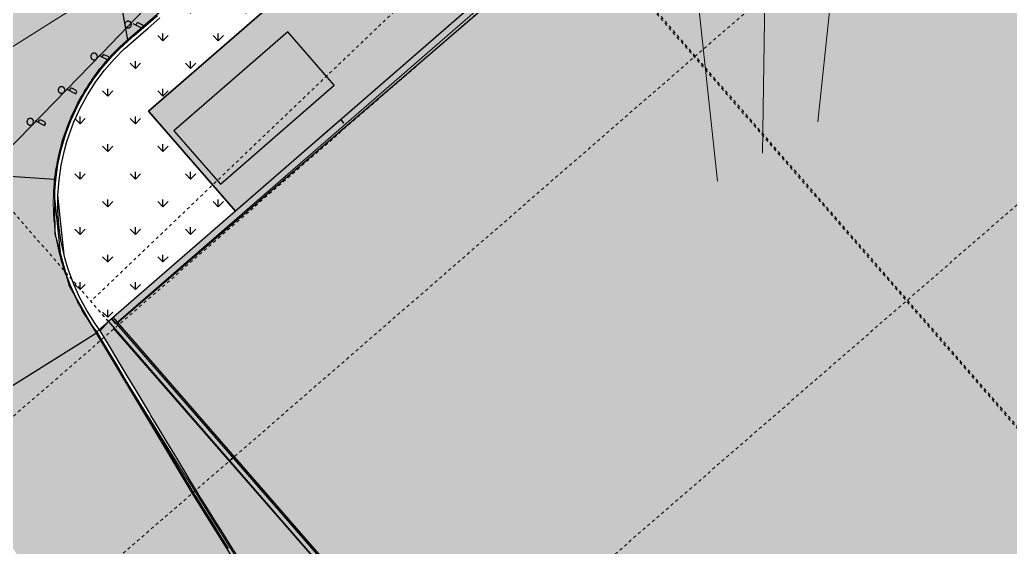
# Model space of a CAD drawing. Header units: metres. Extents: x 507649 to 508899, y 6966965 to 6967377.
# Drawn here: x 507733.64 to 507765.81, y 6967221.87 to 6967239 of the extents above; entities that cross this region are included whole.
import ezdxf

# ---------------------------------------------------------------- set-up
doc = ezdxf.new("R2010")
doc.units = ezdxf.units.M
doc.header["$PDMODE"] = 1
doc.linetypes.add('Grid Line', pattern=[2.1, 1.2, -0.3, 0.3, -0.3])
doc.linetypes.add('Overhead', pattern=[0.004, 0.0025, -0.0015])
doc.layers.get('DEFPOINTS').update_dxf_attribs({"color": 11})
for name, color, linetype, lineweight in [('A-FLOR', 252, 'Continuous', 5), ('A-FLOR-OVHD', 252, 'Overhead', 5), ('A-GENM', 252, 'Continuous', 5), ('A-WALL', 252, 'Continuous', 5), ('A-WALL-FNSH', 252, 'Continuous', 5), ('D_UG_PIPES', 252, 'EXIST_SWD', 0), ('S_RM_UG_PIPES', 252, 'EXIST_RISINGMAIN', 0)]:
    doc.layers.add(name, color=color, linetype=linetype, lineweight=lineweight)
for name, color, linetype in [('C_ARCH_BUILDING_OUTLINE', 5, 'Continuous'), ('C_TEXT_2.5', 7, 'Continuous'), ('HATCH_LANDSCAPE', 1, 'Continuous'), ('HATCH_PAVEMENT_CARPARK', 254, 'Continuous'), ('KRB_LIP', 6, 'Continuous'), ('mga2020ROAD_FURNITURE', 252, 'Continuous'), ('mga2020TOPO_GEN', 252, 'Continuous'), ('PAV_CREST SAG', 2, 'Continuous'), ('ROAD_FURNITURE', 252, 'Continuous')]:
    doc.layers.add(name, color=color, linetype=linetype)
doc.layers.add('C_HATCH_PR_BUILDING', color=7, linetype='Continuous', true_color=0xffffff)
doc.layers.add('HATCH_PAVEMENT_FOOTPATH', color=7, linetype='Continuous', true_color=0xffe8a3)
doc.layers.add('S-GRID', color=47, linetype='Continuous', lineweight=5, plot=False)
doc.styles.get("Standard").update_dxf_attribs({"font": 'ARIALN.TTF'})
doc.linetypes.add('EXIST_RISINGMAIN', pattern='A,5,-2.5,5,-2,["RM",Standard,S=2.5,R=0,X=0,Y=-1.25],-5,5,-2.5,5,-2.5', length=34.5)
doc.linetypes.add('EXIST_SWD', pattern='A,5,-2.5,5,-2,["SWD",Standard,S=2.5,R=0,X=0,Y=-1.25],-8,5,-2.5,5,-2.5', length=37.5)

# ---------------------------------------------------------------- blocks, each defined once
blk = doc.blocks.new('XD_HATCH')
at = {"layer": 'C_HATCH_PR_BUILDING'}
h = blk.add_hatch(color=256, dxfattribs=at)
h.dxf.hatch_style = 1
h.paths.add_polyline_path([(507766.711, 6967255.442), (507736.522, 6967229.203), (507736.707, 6967228.989), (507736.687, 6967228.971), (507782.566, 6967176.226), (507795.661, 6967161.161), (507797.004, 6967162.328), (507817.315, 6967142.708), (507816.19, 6967141.318), (507902.111, 6967071.732), (507911.801, 6967083.72), (507919.918, 6967093.76), (507927.265, 6967102.833), (507888.211, 6967134.462), (507891.102, 6967138.268), (507841.624, 6967217.742), (507824.766, 6967203.095), (507829.311, 6967190.607), (507825.752, 6967187.514), (507795.494, 6967222.404)])
at = {"layer": 'HATCH_LANDSCAPE', "ltscale": 0.5}
h = blk.add_hatch(dxfattribs=at)
h.set_pattern_fill('GRASS', color=256, scale=0.05)
h.paths.add_polyline_path([(507765.688, 6967256.998), (507766.711, 6967255.442), (507751.616, 6967242.322), (507748.796, 6967245.567), (507737.825, 6967236.032), (507740.646, 6967232.787), (507736.521, 6967229.201), (507736.258, 6967228.895), (507736.078, 6967229.147), (507735.816, 6967229.56), (507735.584, 6967229.99), (507735.383, 6967230.436), (507735.215, 6967230.896), (507735.195, 6967230.96), (507735.117, 6967231.224), (507735.08, 6967231.366), (507734.979, 6967231.844), (507734.912, 6967232.329), (507734.88, 6967232.817), (507734.88, 6967233.246), (507734.883, 6967233.306), (507734.92, 6967233.794), (507734.99, 6967234.279), (507735.093, 6967234.757), (507735.174, 6967235.049), (507735.231, 6967235.227), (507735.402, 6967235.685), (507735.548, 6967236.012), (507735.605, 6967236.13), (507735.658, 6967236.233), (507735.839, 6967236.56), (507736.102, 6967236.972), (507736.351, 6967237.309), (507736.395, 6967237.363), (507736.716, 6967237.733), (507737.036, 6967238.053), (507737.062, 6967238.078), (507737.236, 6967238.233), (507737.812, 6967238.733), (507738.189, 6967239.061), (507738.566, 6967239.389), (507738.944, 6967239.717), (507739.321, 6967240.045), (507739.699, 6967240.373), (507739.892, 6967240.541), (507740.454, 6967241.028), (507740.832, 6967241.355), (507741.209, 6967241.683), (507741.587, 6967242.01), (507741.965, 6967242.338), (507742.343, 6967242.665), (507742.721, 6967242.993), (507743.099, 6967243.32), (507743.476, 6967243.648), (507743.854, 6967243.975), (507744.232, 6967244.303), (507744.61, 6967244.63), (507744.988, 6967244.958), (507745.365, 6967245.285), (507745.743, 6967245.613), (507746.121, 6967245.94), (507746.499, 6967246.268), (507746.877, 6967246.595), (507747.255, 6967246.923), (507747.632, 6967247.25), (507748.01, 6967247.578), (507748.388, 6967247.905), (507748.766, 6967248.233), (507749.144, 6967248.56), (507749.522, 6967248.888), (507749.899, 6967249.215), (507750.277, 6967249.543), (507750.655, 6967249.87), (507750.84, 6967250.033), (507750.925, 6967249.897), (507751.879, 6967248.371), (507765.448, 6967256.848)])
at = {"layer": 'HATCH_PAVEMENT_CARPARK'}
h = blk.add_hatch(color=256, dxfattribs=at)
h.dxf.hatch_style = 1
edge = h.paths.add_edge_path()
edge.add_arc((507820.003, 6967266.085), 90.985, 212.49045, 214.43315, ccw=False)
edge.add_line((507743.26, 6967217.211), (507739.398, 6967223.586))
edge.add_line((507739.398, 6967223.586), (507735.794, 6967229.354))
edge.add_arc((507741.735, 6967233.063), 7.004, 130.4092, 211.9744, ccw=False)
edge.add_line((507737.195, 6967238.395), (507750.654, 6967250.094))
edge.add_line((507750.654, 6967250.094), (507741.05, 6967244.042))
edge.add_line((507741.05, 6967244.042), (507736.887, 6967241.488))
edge.add_line((507736.887, 6967241.488), (507736.596, 6967241.375))
edge.add_line((507736.596, 6967241.375), (507734.55, 6967240.12))
edge.add_line((507734.55, 6967240.12), (507731.321, 6967238.12))
edge.add_line((507731.321, 6967238.12), (507725.641, 6967234.654))
edge.add_line((507725.641, 6967234.654), (507731.043, 6967225.636))
edge.add_line((507731.043, 6967225.636), (507734.314, 6967220.406))
edge.add_line((507734.314, 6967220.406), (507740.71, 6967210.555))
edge.add_arc((507792.018, 6967243.469), 60.957, 212.67978, 223.00419)
edge.add_line((507747.44, 6967201.893), (507760.817, 6967187.542))
edge.add_line((507760.817, 6967187.542), (507809.449, 6967136.334))
edge.add_line((507809.449, 6967136.334), (507818.102, 6967127.228))
edge.add_line((507818.102, 6967127.228), (507823.852, 6967121.378))
edge.add_line((507823.852, 6967121.378), (507824.492, 6967120.745))
edge.add_arc((508006.447, 6967303.151), 257.643, 225.07103, 227.49079)
edge.add_line((507832.355, 6967113.225), (507846.232, 6967101.068))
edge.add_line((507846.232, 6967101.068), (507853.401, 6967095.287))
edge.add_line((507853.401, 6967095.287), (507861.259, 6967089.103))
edge.add_line((507861.259, 6967089.103), (507875.892, 6967078.04))
edge.add_line((507875.892, 6967078.04), (507894.996, 6967066.105))
edge.add_line((507894.996, 6967066.105), (507898.306, 6967064.422))
edge.add_arc((507903.258, 6967076.442), 13, 247.607, 320.5781)
edge.add_line((507913.301, 6967068.186), (507923.209, 6967080.381))
edge.add_line((507923.209, 6967080.381), (507928.884, 6967087.367))
edge.add_line((507928.884, 6967087.367), (507934.503, 6967094.285))
edge.add_arc((507925.6, 6967101.304), 11.338, 321.7466, 356.9562)
edge.add_arc((507925.051, 6967101.301), 11.886, 357.1121, 390.6511)
edge.add_line((507935.276, 6967107.361), (507928.355, 6967118.419))
edge.add_arc((507932.593, 6967121.072), 5, 172.2504, 212.042, ccw=False)
edge.add_line((507927.638, 6967121.746), (507927.905, 6967123.707))
edge.add_line((507927.905, 6967123.707), (507927.905, 6967123.707))
edge.add_line((507927.905, 6967123.707), (507928.222, 6967126.036))
edge.add_line((507928.222, 6967126.036), (507922.15, 6967126.731))
edge.add_line((507922.15, 6967126.731), (507921.982, 6967124.77))
edge.add_line((507921.982, 6967124.77), (507922.008, 6967120.889))
edge.add_arc((507933.653, 6967120.754), 11.645, 179.3346, 190.5058)
edge.add_arc((507935.181, 6967121.115), 13.214, 190.8395, 200.6804)
edge.add_arc((507934.907, 6967121.234), 13.001, 201.5983, 211.6011)
edge.add_line((507923.833, 6967114.422), (507928.422, 6967107.084))
edge.add_arc((507919.474, 6967101.5), 10.548, 18.5241, 31.9651, ccw=False)
edge.add_line((507929.475, 6967104.851), (507929.787, 6967103.654))
edge.add_line((507929.787, 6967103.654), (507929.949, 6967102.428))
edge.add_arc((507919.973, 6967101.735), 10, -10.2075, 3.9733, ccw=False)
edge.add_arc((507921.309, 6967101.319), 8.612, 334.462, 350.9422, ccw=False)
edge.add_line((507929.08, 6967097.606), (507928.501, 6967096.513))
edge.add_line((507928.501, 6967096.513), (507927.791, 6967095.501))
edge.add_line((507927.791, 6967095.501), (507924.256, 6967091.166))
edge.add_line((507924.256, 6967091.166), (507918.568, 6967084.191))
edge.add_line((507918.568, 6967084.191), (507911.58, 6967075.614))
edge.add_line((507911.58, 6967075.614), (507910.645, 6967074.541))
edge.add_line((507910.645, 6967074.541), (507910.131, 6967074.048))
edge.add_line((507910.131, 6967074.048), (507909.863, 6967073.813))
edge.add_line((507909.863, 6967073.813), (507909.587, 6967073.587))
edge.add_line((507909.587, 6967073.587), (507909.304, 6967073.367))
edge.add_line((507909.304, 6967073.367), (507909.013, 6967073.157))
edge.add_line((507909.013, 6967073.157), (507908.416, 6967072.764))
edge.add_line((507908.416, 6967072.764), (507907.795, 6967072.408))
edge.add_line((507907.795, 6967072.408), (507907.154, 6967072.091))
edge.add_line((507907.154, 6967072.091), (507906.825, 6967071.948))
edge.add_line((507906.825, 6967071.948), (507906.493, 6967071.814))
edge.add_line((507906.493, 6967071.814), (507905.816, 6967071.577))
edge.add_line((507905.816, 6967071.577), (507905.127, 6967071.382))
edge.add_line((507905.127, 6967071.382), (507904.429, 6967071.208))
edge.add_line((507904.429, 6967071.208), (507903.012, 6967071.034))
edge.add_line((507903.012, 6967071.034), (507901.581, 6967071.056))
edge.add_line((507901.581, 6967071.056), (507900.489, 6967071.127))
edge.add_line((507900.489, 6967071.127), (507899.41, 6967071.292))
edge.add_line((507899.41, 6967071.292), (507898.989, 6967071.383))
edge.add_line((507898.989, 6967071.383), (507898.134, 6967071.614))
edge.add_line((507898.134, 6967071.614), (507897.297, 6967071.904))
edge.add_line((507897.297, 6967071.904), (507895.368, 6967072.947))
edge.add_line((507895.368, 6967072.947), (507879.298, 6967082.987))
edge.add_line((507879.298, 6967082.987), (507866.995, 6967092.289))
edge.add_line((507866.995, 6967092.289), (507856.54, 6967100.453))
edge.add_line((507856.54, 6967100.453), (507836.168, 6967117.777))
edge.add_line((507836.168, 6967117.777), (507828.863, 6967124.875))
edge.add_line((507828.863, 6967124.875), (507821.037, 6967132.845))
edge.add_line((507821.037, 6967132.845), (507813.741, 6967140.457))
edge.add_line((507813.741, 6967140.457), (507815.658, 6967142.761))
edge.add_line((507815.658, 6967142.761), (507797.065, 6967160.683))
edge.add_line((507797.065, 6967160.683), (507795.715, 6967159.508))
edge.add_line((507795.715, 6967159.508), (507754.472, 6967202.936))
edge.add_line((507754.472, 6967202.936), (507751.459, 6967206.268))
edge.add_arc((507819.868, 6967266.093), 90.877, 214.4857, 221.17028, ccw=False)
at = {"layer": 'HATCH_PAVEMENT_FOOTPATH'}
h = blk.add_hatch(color=256, dxfattribs=at)
h.dxf.hatch_style = 1
h.paths.add_polyline_path([(507740.646, 6967232.787), (507737.825, 6967236.032), (507748.796, 6967245.567), (507751.616, 6967242.322)])
h = blk.add_hatch(color=256, dxfattribs=at)
h.dxf.hatch_style = 1
h.paths.add_polyline_path([(507816.19, 6967141.318), (507817.315, 6967142.708), (507797.004, 6967162.328), (507795.661, 6967161.161), (507782.566, 6967176.226), (507736.687, 6967228.971), (507736.707, 6967228.989), (507736.521, 6967229.201), (507736.245, 6967228.918), (507736.554, 6967228.404), (507736.811, 6967227.975), (507737.068, 6967227.546), (507737.326, 6967227.118), (507737.583, 6967226.689), (507737.846, 6967226.25), (507738.098, 6967225.832), (507738.355, 6967225.403), (507738.613, 6967224.974), (507738.87, 6967224.546), (507739.128, 6967224.117), (507739.435, 6967223.606), (507739.647, 6967223.266), (507739.913, 6967222.842), (507740.178, 6967222.419), (507740.444, 6967221.995), (507740.709, 6967221.571), (507740.974, 6967221.147), (507741.24, 6967220.723), (507741.411, 6967220.45), (507741.505, 6967220.3), (507741.77, 6967219.876), (507742.035, 6967219.452), (507742.301, 6967219.028), (507742.566, 6967218.604), (507742.831, 6967218.18), (507743.096, 6967217.756), (507743.387, 6967217.291), (507743.629, 6967216.913), (507743.901, 6967216.494), (507744.224, 6967216), (507744.45, 6967215.66), (507744.728, 6967215.246), (507745.084, 6967214.723), (507745.292, 6967214.422), (507745.577, 6967214.012), (507745.865, 6967213.604), (507746.155, 6967213.198), (507746.447, 6967212.793), (507746.741, 6967212.39), (507747.038, 6967211.989), (507747.337, 6967211.589), (507747.638, 6967211.19), (507747.941, 6967210.794), (507748.246, 6967210.399), (507748.554, 6967210.006), (507748.863, 6967209.614), (507749.175, 6967209.224), (507749.489, 6967208.836), (507749.805, 6967208.45), (507750.123, 6967208.065), (507750.444, 6967207.683), (507750.766, 6967207.301), (507751.091, 6967206.922), (507751.417, 6967206.545), (507751.571, 6967206.368), (507751.748, 6967206.173), (507752.418, 6967205.431), (507753.089, 6967204.689), (507753.759, 6967203.947), (507754.582, 6967203.038), (507755.112, 6967202.479), (507755.8, 6967201.754), (507756.489, 6967201.029), (507757.178, 6967200.304), (507757.866, 6967199.579), (507758.555, 6967198.854), (507758.732, 6967198.667), (507759.244, 6967198.129), (507759.932, 6967197.404), (507760.621, 6967196.679), (507761.31, 6967195.953), (507761.998, 6967195.228), (507762.687, 6967194.503), (507763.375, 6967193.778), (507764.064, 6967193.053), (507764.753, 6967192.328), (507765.276, 6967191.777), (507765.441, 6967191.603), (507766.13, 6967190.878), (507766.819, 6967190.153), (507767.507, 6967189.428), (507768.196, 6967188.702), (507768.885, 6967187.977), (507769.573, 6967187.252), (507770.262, 6967186.527), (507770.951, 6967185.802), (507771.639, 6967185.077), (507772.328, 6967184.352), (507773.016, 6967183.627), (507773.705, 6967182.902), (507774.394, 6967182.176), (507775.082, 6967181.451), (507775.771, 6967180.726), (507776.46, 6967180.001), (507777.148, 6967179.276), (507777.837, 6967178.551), (507778.526, 6967177.826), (507779.214, 6967177.101), (507779.903, 6967176.376), (507780.591, 6967175.651), (507781.28, 6967174.925), (507781.969, 6967174.2), (507782.657, 6967173.475), (507783.346, 6967172.75), (507784.035, 6967172.025), (507784.723, 6967171.3), (507785.412, 6967170.575), (507786.101, 6967169.85), (507786.789, 6967169.125), (507787.478, 6967168.399), (507788.166, 6967167.674), (507788.855, 6967166.949), (507789.544, 6967166.224), (507790.232, 6967165.499), (507790.921, 6967164.774), (507791.61, 6967164.049), (507792.298, 6967163.324), (507792.987, 6967162.599), (507793.676, 6967161.874), (507794.364, 6967161.148), (507795.053, 6967160.423), (507795.725, 6967159.716), (507796.281, 6967160.199), (507797.07, 6967160.886), (507797.235, 6967160.727), (507797.955, 6967160.033), (507798.675, 6967159.339), (507799.395, 6967158.645), (507800.115, 6967157.951), (507800.835, 6967157.257), (507801.555, 6967156.563), (507802.275, 6967155.869), (507802.995, 6967155.175), (507803.715, 6967154.481), (507804.435, 6967153.787), (507805.155, 6967153.093), (507805.875, 6967152.399), (507806.595, 6967151.705), (507807.315, 6967151.011), (507808.035, 6967150.317), (507808.755, 6967149.623), (507809.475, 6967148.929), (507810.195, 6967148.235), (507810.915, 6967147.541), (507811.635, 6967146.847), (507812.355, 6967146.153), (507813.074, 6967145.459), (507813.794, 6967144.765), (507814.514, 6967144.071), (507815.234, 6967143.377), (507815.861, 6967142.774), (507815.606, 6967142.459), (507814.977, 6967141.681), (507814.348, 6967140.904), (507813.941, 6967140.466), (507814.091, 6967140.308), (507816.88, 6967137.44), (507817.569, 6967136.715), (507818.257, 6967135.99), (507818.946, 6967135.265), (507819.635, 6967134.54), (507820.323, 6967133.815), (507821.145, 6967132.95), (507821.708, 6967132.376), (507822.409, 6967131.662), (507823.11, 6967130.949), (507823.81, 6967130.235), (507824.511, 6967129.521), (507825.211, 6967128.808), (507825.912, 6967128.094), (507826.613, 6967127.381), (507827.313, 6967126.667), (507828.014, 6967125.954), (507828.714, 6967125.24), (507828.968, 6967124.982), (507829.423, 6967124.54), (507830.14, 6967123.843), (507830.858, 6967123.146), (507831.575, 6967122.449), (507832.292, 6967121.752), (507833.009, 6967121.055), (507833.726, 6967120.358), (507834.444, 6967119.662), (507835.161, 6967118.965), (507835.878, 6967118.268), (507836.269, 6967117.888), (507836.608, 6967117.6), (507837.37, 6967116.952), (507838.132, 6967116.304), (507838.893, 6967115.656), (507839.655, 6967115.009), (507840.417, 6967114.361), (507841.179, 6967113.713), (507841.941, 6967113.065), (507842.702, 6967112.417), (507843.464, 6967111.77), (507844.226, 6967111.122), (507844.988, 6967110.474), (507845.75, 6967109.826), (507846.511, 6967109.178), (507847.273, 6967108.531), (507848.035, 6967107.883), (507848.797, 6967107.235), (507849.559, 6967106.587), (507850.32, 6967105.939), (507851.082, 6967105.291), (507851.844, 6967104.644), (507852.606, 6967103.996), (507853.368, 6967103.348), (507854.129, 6967102.7), (507854.891, 6967102.052), (507855.653, 6967101.405), (507856.415, 6967100.757), (507856.635, 6967100.57), (507857.19, 6967100.136), (507857.979, 6967099.52), (507858.767, 6967098.905), (507859.555, 6967098.289), (507860.343, 6967097.674), (507861.131, 6967097.058), (507861.919, 6967096.443), (507862.707, 6967095.827), (507863.496, 6967095.212), (507864.284, 6967094.596), (507865.072, 6967093.981), (507865.86, 6967093.365), (507866.648, 6967092.75), (507867.086, 6967092.408), (507867.439, 6967092.141), (507868.236, 6967091.538), (507869.034, 6967090.935), (507869.832, 6967090.332), (507870.629, 6967089.729), (507871.427, 6967089.126), (507872.225, 6967088.523), (507873.022, 6967087.92), (507873.82, 6967087.317), (507874.618, 6967086.714), (507875.416, 6967086.111), (507876.213, 6967085.508), (507877.011, 6967084.905), (507877.809, 6967084.301), (507878.606, 6967083.698), (507879.394, 6967083.104), (507880.242, 6967082.574), (507881.09, 6967082.045), (507881.938, 6967081.515), (507882.786, 6967080.985), (507883.634, 6967080.455), (507884.482, 6967079.925), (507885.331, 6967079.395), (507886.179, 6967078.865), (507887.027, 6967078.335), (507887.875, 6967077.806), (507888.723, 6967077.276), (507889.571, 6967076.746), (507890.419, 6967076.216), (507890.786, 6967075.987), (507891.267, 6967075.686), (507892.115, 6967075.156), (507892.963, 6967074.626), (507893.811, 6967074.097), (507894.659, 6967073.567), (507895.507, 6967073.037), (507895.932, 6967072.787), (507896.368, 6967072.553), (507896.812, 6967072.337), (507897.264, 6967072.139), (507897.724, 6967071.959), (507898.191, 6967071.798), (507898.393, 6967071.735), (507898.664, 6967071.655), (507899.143, 6967071.532), (507899.625, 6967071.428), (507900.112, 6967071.343), (507900.602, 6967071.277), (507901.094, 6967071.232), (507901.587, 6967071.206), (507902.081, 6967071.2), (507902.575, 6967071.213), (507903.067, 6967071.247), (507903.173, 6967071.258), (507902.299, 6967071.964), (507902.111, 6967071.732)])
at = {"elevation": 4.784}
blk.add_lwpolyline([(507748.796, 6967245.567), (507737.825, 6967236.032), (507740.646, 6967232.787), (507736.521, 6967229.201), (507736.258, 6967228.895), (507736.078, 6967229.147), (507735.816, 6967229.56), (507735.584, 6967229.99), (507735.383, 6967230.436), (507735.215, 6967230.896), (507735.195, 6967230.96), (507735.117, 6967231.224), (507735.08, 6967231.366), (507734.979, 6967231.844), (507734.912, 6967232.329), (507734.88, 6967232.817), (507734.88, 6967233.246), (507734.883, 6967233.306), (507734.92, 6967233.794), (507734.99, 6967234.279), (507735.093, 6967234.757), (507735.174, 6967235.049), (507735.231, 6967235.227), (507735.402, 6967235.685), (507735.548, 6967236.012), (507735.605, 6967236.13), (507735.658, 6967236.233), (507735.839, 6967236.56), (507736.102, 6967236.972), (507736.351, 6967237.309), (507736.395, 6967237.363), (507736.716, 6967237.733), (507737.036, 6967238.053), (507737.062, 6967238.078), (507737.236, 6967238.233), (507737.812, 6967238.733), (507738.189, 6967239.061)], dxfattribs=at)
blk = doc.blocks.new('BAC R BOL SMALL')
for p, q in [((-4.3679, 0.1747), (-4.3729, -0.0484)), ((-4.3519, 0.3993), (-4.3679, 0.1747)), ((-4.3247, 0.625), (-4.3519, 0.3993)), ((-4.2862, 0.8515), (-4.3247, 0.625)), ((-4.2362, 1.0785), (-4.2862, 0.8515)), ((-4.1746, 1.3056), (-4.2362, 1.0785)), ((-4.1012, 1.5325), (-4.1746, 1.3056)), ((-4.0159, 1.7589), (-4.1012, 1.5325)), ((-3.9185, 1.9844), (-4.0159, 1.7589)), ((-3.8088, 2.2087), (-3.9185, 1.9844)), ((-3.6931, 2.3988), (-3.8088, 2.2087)), ((-3.569, 2.5811), (-3.6931, 2.3988)), ((-3.4369, 2.7554), (-3.569, 2.5811)), ((-3.2973, 2.9215), (-3.4369, 2.7554)), ((-3.1504, 3.0794), (-3.2973, 2.9215)), ((-2.9967, 3.229), (-3.1504, 3.0794)), ((-2.8365, 3.3701), (-2.9967, 3.229)), ((-2.6702, 3.5026), (-2.8365, 3.3701)), ((-2.4982, 3.6265), (-2.6702, 3.5026)), ((-2.3209, 3.7415), (-2.4982, 3.6265)), ((-2.1385, 3.8476), (-2.3209, 3.7415)), ((-1.9516, 3.9447), (-2.1385, 3.8476)), ((-1.7605, 4.0325), (-1.9516, 3.9447)), ((-1.5655, 4.1112), (-1.7605, 4.0325)), ((-1.367, 4.1804), (-1.5655, 4.1112)), ((-1.1654, 4.2401), (-1.367, 4.1804)), ((-0.9611, 4.2902), (-1.1654, 4.2401)), ((-0.7544, 4.3306), (-0.9611, 4.2902)), ((-0.5458, 4.3611), (-0.7544, 4.3306)), ((-0.3356, 4.3816), (-0.5458, 4.3611)), ((-0.1241, 4.392), (-0.3356, 4.3816)), ((0.0882, 4.3922), (-0.1241, 4.392)), ((0.301, 4.3821), (0.0882, 4.3922)), ((0.5139, 4.3616), (0.301, 4.3821)), ((0.7265, 4.3305), (0.5139, 4.3616)), ((0.9385, 4.2888), (0.7265, 4.3305)), ((1.1495, 4.2362), (0.9385, 4.2888)), ((1.359, 4.1728), (1.1495, 4.2362)), ((1.5668, 4.0983), (1.359, 4.1728)), ((1.7725, 4.0127), (1.5668, 4.0983)), ((1.9756, 3.9158), (1.7725, 4.0127)), ((2.364, 3.6868), (2.1736, 3.8056)), ((2.5466, 3.5598), (2.364, 3.6868)), ((2.7214, 3.4249), (2.5466, 3.5598)), ((2.8881, 3.2825), (2.7214, 3.4249)), ((3.0465, 3.1328), (2.8881, 3.2825)), ((3.1966, 2.9762), (3.0465, 3.1328)), ((3.3382, 2.813), (3.1966, 2.9762)), ((3.4711, 2.6437), (3.3382, 2.813)), ((3.5951, 2.4684), (3.4711, 2.6437)), ((3.7101, 2.2875), (3.5951, 2.4684)), ((3.816, 2.1015), (3.7101, 2.2875)), ((3.9126, 1.9105), (3.816, 2.1015)), ((3.9998, 1.7149), (3.9126, 1.9105)), ((4.0773, 1.5151), (3.9998, 1.7149)), ((4.145, 1.3114), (4.0773, 1.5151)), ((4.2028, 1.1041), (4.145, 1.3114)), ((4.2506, 0.8936), (4.2028, 1.1041)), ((4.2881, 0.6801), (4.2506, 0.8936)), ((4.3152, 0.4641), (4.2881, 0.6801)), ((4.3318, 0.2458), (4.3152, 0.4641)), ((4.3376, 0.0256), (4.3318, 0.2458)), ((4.3327, -0.1962), (4.3376, 0.0256)), ((6.1384, 1.5522), (18.6973, -4.9036)), ((11.43, 1.6933), (10.2659, -0.5997)), ((11.9592, 2.1519), (11.43, 1.6933)), ((12.7353, 2.293), (11.9592, 2.1519)), ((13.3703, 2.2225), (12.7353, 2.293)), ((14.3228, 1.905), (13.3703, 2.2225)), ((18.4856, -0.2117), (14.3228, 1.905)), ((-4.3729, -0.0484), (-4.367, -0.2697)), ((-4.367, -0.2697), (-4.3504, -0.4889)), ((-4.3504, -0.4889), (-4.3233, -0.7057)), ((-4.3233, -0.7057), (-4.2858, -0.9197)), ((-4.2858, -0.9197), (-4.2381, -1.1305)), ((-4.2381, -1.1305), (-4.1802, -1.3379)), ((-4.1802, -1.3379), (-4.1125, -1.5415)), ((-4.1125, -1.5415), (-4.035, -1.741)), ((-4.035, -1.741), (-3.9478, -1.936)), ((-3.9478, -1.936), (-3.8512, -2.1263)), ((-3.8512, -2.1263), (-3.7453, -2.3115)), ((-3.7453, -2.3115), (-3.6303, -2.4912)), ((-3.6303, -2.4912), (-3.5063, -2.6651)), ((-3.5063, -2.6651), (-3.3734, -2.8329)), ((-3.3734, -2.8329), (-3.2318, -2.9943)), ((-3.2318, -2.9943), (-3.0817, -3.1489)), ((-3.0817, -3.1489), (-2.9233, -3.2965)), ((-2.9233, -3.2965), (-2.7566, -3.4365)), ((-2.7566, -3.4365), (-2.5818, -3.5688)), ((-2.5818, -3.5688), (-2.3992, -3.6931)), ((-2.3992, -3.6931), (-2.2088, -3.8088)), ((-2.2088, -3.8088), (-1.9877, -3.9154)), ((-1.9877, -3.9154), (-1.7652, -4.0101)), ((-1.7652, -4.0101), (-1.5416, -4.0931)), ((-1.5416, -4.0931), (-1.3173, -4.1646)), ((-1.3173, -4.1646), (-1.0926, -4.2245)), ((-1.0926, -4.2245), (-0.8679, -4.2732)), ((-0.8679, -4.2732), (-0.6435, -4.3106)), ((-0.6435, -4.3106), (-0.4197, -4.337)), ((-0.4197, -4.337), (-0.1969, -4.3525)), ((-0.1969, -4.3525), (0.0246, -4.3573)), ((0.0246, -4.3573), (0.2444, -4.3514)), ((0.2444, -4.3514), (0.4623, -4.335)), ((0.4623, -4.335), (0.6778, -4.3082)), ((0.6778, -4.3082), (0.8906, -4.2712)), ((0.8906, -4.2712), (1.1005, -4.2241)), ((1.1005, -4.2241), (1.307, -4.1671)), ((1.307, -4.1671), (1.5099, -4.1002)), ((1.5099, -4.1002), (1.7087, -4.0236)), ((1.7087, -4.0236), (1.9031, -3.9375)), ((1.9031, -3.9375), (2.0929, -3.842)), ((2.0929, -3.842), (2.2776, -3.7372)), ((2.2776, -3.7372), (2.457, -3.6233)), ((2.457, -3.6233), (2.6306, -3.5003)), ((2.6306, -3.5003), (2.7982, -3.3685)), ((2.7982, -3.3685), (2.9594, -3.2279)), ((2.9594, -3.2279), (3.1139, -3.0788)), ((3.1139, -3.0788), (3.2613, -2.9211)), ((3.2613, -2.9211), (3.4013, -2.7552)), ((3.4013, -2.7552), (3.5336, -2.5811)), ((3.5336, -2.5811), (3.6578, -2.3989)), ((3.6578, -2.3989), (3.7736, -2.2088)), ((3.7736, -2.2088), (3.8833, -1.9876)), ((3.8833, -1.9876), (3.9807, -1.7651)), ((3.9807, -1.7651), (4.066, -1.5415)), ((4.066, -1.5415), (4.1394, -1.3172)), ((4.1394, -1.3172), (4.201, -1.0925)), ((4.201, -1.0925), (4.251, -0.8677)), ((4.251, -0.8677), (4.2895, -0.6432)), ((4.2895, -0.6432), (4.3167, -0.4192)), ((4.3167, -0.4192), (4.3327, -0.1962)), ((19.1911, -0.7409), (18.4856, -0.2117)), ((18.6973, -4.9036), (19.8614, -2.6106)), ((19.7909, -1.4111), (19.1911, -0.7409)), ((19.8967, -2.0109), (19.7909, -1.4111)), ((19.8614, -2.6106), (19.8967, -2.0109))]:
    blk.add_line(p, q)
blk = doc.blocks.new('XE_SURVEY')
at = {"layer": 'D_UG_PIPES'}
for p, q in [((507755.528, 6967240.978), (507756.306, 6967233.763)), ((507757.848, 6967240.299), (507757.767, 6967234.667)), ((507759.963, 6967239.472), (507759.566, 6967235.684))]:
    blk.add_line(p, q, dxfattribs=at)
at = {"layer": 'mga2020ROAD_FURNITURE'}
for p in [(507737.206, 6967238.849, 4.507), (507737.206, 6967238.849, 4.507), (507736.103, 6967237.812, 4.507), (507736.103, 6967237.812, 4.507), (507735.046, 6967236.723, 4.453), (507735.046, 6967236.723, 4.453), (507734.031, 6967235.693, 4.456), (507734.031, 6967235.693, 4.456)]:
    blk.add_point(p, dxfattribs=at)
at = {"layer": 'mga2020TOPO_GEN'}
blk.add_polyline3d([(507721.406, 6967230.947, 4.385), (507722.85, 6967231.821, 4.46), (507725.943, 6967226.582, 4.535), (507728.764, 6967229.308, 4.379), (507732.401, 6967233.9, 4.448), (507736.333, 6967237.928, 4.519), (507738.479, 6967240.183, 4.523), (507742.88, 6967243.415, 4.551), (507748.154, 6967246.697, 4.578), (507754.632, 6967250.676, 4.595), (507759.792, 6967253.86, 4.572), (507763.226, 6967256.057, 4.617), (507767.284, 6967258.544, 4.683), (507767.311, 6967260.039, 4.659)], dxfattribs=at)
at = {"layer": 'S_RM_UG_PIPES'}
blk.add_lwpolyline([(507782.134, 6967282.697), (507782.619, 6967280.757), (507784.211, 6967274.404), (507783.039, 6967266.904), (507782.203, 6967265.96), (507774.912, 6967262.433), (507770.442, 6967260.194), (507766.016, 6967257.868), (507761.895, 6967255.703), (507756.943, 6967252.598), (507752.253, 6967249.657), (507747.988, 6967247.118), (507745.41, 6967245.584), (507743.691, 6967244.561), (507741.135, 6967242.99), (507734.787, 6967238.996), (507730.555, 6967236.333), (507726.045, 6967234.185), (507725.096, 6967233.748), (507720.809, 6967233.41), (507720.216, 6967230.822)], dxfattribs=at)
at = {"layer": 'ROAD_FURNITURE', "xscale": 0.0247222863170386, "yscale": 0.0247222863170386, "zscale": 0.0247222863170386}
for p in [(507737.16, 6967238.846, 4.507), (507736.056, 6967237.809, 4.507), (507734.999, 6967236.72, 4.453), (507733.983, 6967235.689, 4.456)]:
    blk.add_blockref('BAC R BOL SMALL', p, dxfattribs=at)
blk = doc.blocks.new('25027_BNP_Skygate Play-Sheet - 000101 - SITE PLAN')
at = {"layer": 'A-FLOR'}
for p, q in [((-2236588.2, 4053143.92), (-2256857.69, 4053143.92)), ((-2226868.77, 4029525.68), (-2229674.39, 4047239)), ((-2235541.94, 4042750.91), (-2235536.46, 4042716.35))]:
    blk.add_line(p, q, dxfattribs=at)
for points in [[(-2236076.68, 4053125.19), (-2236246.84, 4053137.66), (-2236417.48, 4053143.91), (-2236588.2, 4053143.92)], [(-2236006.76, 4053119.71), (-2236030.05, 4053121.66), (-2236053.36, 4053123.48), (-2236076.68, 4053125.19)], [(-2235717.29, 4053089.52), (-2235813.51, 4053101.58), (-2235909.99, 4053111.65), (-2236006.64, 4053119.7)], [(-2235429.33, 4053047.32), (-2235524.99, 4053063.38), (-2235620.98, 4053077.45), (-2235717.22, 4053089.51)], [(-2234859.96, 4052927.19), (-2234953.96, 4052951.14), (-2235048.46, 4052973.14), (-2235143.37, 4052993.17)], [(-2234579.47, 4052849.49), (-2234672.4, 4052877.32), (-2234765.91, 4052903.23), (-2234859.91, 4052927.18)], [(-2234302.45, 4052760.2), (-2234394.15, 4052791.88), (-2234486.5, 4052821.64), (-2234579.44, 4052849.48)], [(-2233760.76, 4052547.46), (-2233849.52, 4052586.65), (-2233939.08, 4052624), (-2234029.39, 4052659.47)], [(-2233497.03, 4052424.4), (-2233584.07, 4052467.24), (-2233672.01, 4052508.27), (-2233760.76, 4052547.46)], [(-2233238.63, 4052290.48), (-2233323.82, 4052336.9), (-2233409.98, 4052381.55), (-2233497.02, 4052424.39)], [(-2232739.65, 4051991.01), (-2232820.69, 4052044.35), (-2232902.84, 4052096.01), (-2232986.02, 4052145.94)], [(-2232499.93, 4051825.98), (-2232578.69, 4051882.64), (-2232658.61, 4051937.66), (-2232739.65, 4051991.01)], [(-2232267.27, 4051651.13), (-2232343.6, 4051711.01), (-2232421.18, 4051769.31), (-2232499.93, 4051825.97)], [(-2231415.17, 4050859.8), (-2231545.9, 4051003.19), (-2231682.58, 4051141.14), (-2231824.75, 4051273.18)], [(-2231223.6, 4050640.7), (-2231285.93, 4050715.05), (-2231349.8, 4050788.1), (-2231415.17, 4050859.8)], [(-2230868.64, 4050179.55), (-2230924.57, 4050258.83), (-2230982.14, 4050336.93), (-2231041.32, 4050413.81)], [(-2230705.82, 4049938.32), (-2230758.42, 4050019.84), (-2230812.7, 4050100.28), (-2230868.63, 4050179.55)], [(-2230553.17, 4049690.52), (-2230602.33, 4049774.16), (-2230653.23, 4049856.78), (-2230705.82, 4049938.31)], [(-2230279.45, 4049176.97), (-2230321.49, 4049264.4), (-2230365.33, 4049350.97), (-2230410.96, 4049436.58)], [(-2230158.83, 4048912.1), (-2230197.2, 4049001.2), (-2230237.41, 4049089.5), (-2230279.44, 4049176.93)], [(-2230049.31, 4048642.46), (-2230083.93, 4048733.06), (-2230120.45, 4048822.96), (-2230158.81, 4048912.06)], [(-2229864.38, 4048090.74), (-2229891.35, 4048183.91), (-2229920.26, 4048276.52), (-2229951.09, 4048368.49)], [(-2229789.28, 4047809.61), (-2229812.36, 4047903.81), (-2229837.39, 4047997.52), (-2229864.36, 4048090.68)], [(-2229725.91, 4047525.54), (-2229745.06, 4047620.63), (-2229766.18, 4047715.31), (-2229789.25, 4047809.5)], [(-2229674.39, 4047239), (-2229689.57, 4047334.84), (-2229706.75, 4047430.35), (-2229725.89, 4047525.44)]]:
    blk.add_open_spline(points, degree=3, dxfattribs=at)
for points, knots in [([(-2235143.41, 4052993.18), (-2235214.6, 4053008.2), (-2235309.83, 4053026.75), (-2235405.41, 4053043.31), (-2235429.32, 4053047.32)], [-0.1470588235, -0.1470588235, -0.1470588235, -0.1470588235, -0.125, -0.1176470588, -0.1176470588, -0.1176470588, -0.1176470588]), ([(-2234029.39, 4052659.47), (-2234074.54, 4052677.2), (-2234165.21, 4052711.73), (-2234256.59, 4052744.36), (-2234302.44, 4052760.2)], [-0.2647054192, -0.2647054192, -0.2647054192, -0.2647054192, -0.25, -0.2352950878, -0.2352950878, -0.2352950878, -0.2352950878]), ([(-2232986.03, 4052145.94), (-2233006.82, 4052158.42), (-2233090.27, 4052207.92), (-2233174.73, 4052255.67), (-2233238.63, 4052290.48)], [-0.382352353, -0.382352353, -0.382352353, -0.382352353, -0.375, -0.3529411765, -0.3529411765, -0.3529411765, -0.3529411765]), ([(-2231824.76, 4051273.19), (-2231895.85, 4051339.22), (-2232040.77, 4051468.31), (-2232190.94, 4051591.25), (-2232267.27, 4051651.13)], [-0.5294117647, -0.5294117647, -0.5294117647, -0.5294117647, -0.5, -0.470588761, -0.470588761, -0.470588761, -0.470588761]), ([(-2231041.32, 4050413.82), (-2231085.71, 4050471.48), (-2231146.08, 4050547.44), (-2231208.02, 4050622.11), (-2231223.6, 4050640.69)], [-0.6470588235, -0.6470588235, -0.6470588235, -0.6470588235, -0.625, -0.6176476104, -0.6176476104, -0.6176476104, -0.6176476104]), ([(-2230410.97, 4049436.59), (-2230433.78, 4049479.4), (-2230480.3, 4049564.54), (-2230528.59, 4049648.69), (-2230553.17, 4049690.52)], [-0.7647047991, -0.7647047991, -0.7647047991, -0.7647047991, -0.75, -0.7352945412, -0.7352945412, -0.7352945412, -0.7352945412]), ([(-2229951.09, 4048368.49), (-2229958.8, 4048391.49), (-2229990.1, 4048483.3), (-2230023.32, 4048574.46), (-2230049.29, 4048642.42)], [-0.8823529412, -0.8823529412, -0.8823529412, -0.8823529412, -0.875, -0.8529411765, -0.8529411765, -0.8529411765, -0.8529411765])]:
    blk.add_open_spline(points, degree=3, knots=knots, dxfattribs=at)
at = {"layer": 'A-FLOR-OVHD'}
for p, q in [((-2325995.01, 4038527.95), (-2236242.9, 4052743.81)), ((-2232185.84, 4033132.03), (-2236242.9, 4052743.81)), ((-2323057.01, 4018700.44), (-2232181.65, 4033094.21))]:
    blk.add_line(p, q, dxfattribs=at)
at = {"layer": 'A-GENM'}
for p, q in [((-2232976.95, 4047519.18), (-2235248.64, 4047159.36)), ((-2232210.4, 4042679.51), (-2232976.95, 4047519.18)), ((-2235248.64, 4047159.36), (-2234482.08, 4042319.7)), ((-2234482.08, 4042319.7), (-2232210.4, 4042679.51))]:
    blk.add_line(p, q, dxfattribs=at)
at = {"layer": 'A-WALL'}
for p, q in [((-2237188.09, 4053143.92), (-2237103.14, 4052607.56)), ((-2237103.14, 4052607.56), (-2243011.98, 4051671.66)), ((-2237071.85, 4052410.02), (-2237103.14, 4052607.56)), ((-2237079.67, 4052459.41), (-2250064.15, 4050402.79)), ((-2237071.85, 4052410.02), (-2250056.33, 4050353.41)), ((-2237289.74, 4052449.7), (-2237083.31, 4052482.4)), ((-2231072.79, 4013198.72), (-2237289.74, 4052449.7)), ((-2237083.31, 4052482.4), (-2235541.94, 4042750.91)), ((-2243046.55, 4051666.18), (-2250087.62, 4050550.94)), ((-2243046.55, 4051666.18), (-2243011.98, 4051671.66)), ((-2243035.1, 4051657.87), (-2243046.55, 4051666.18)), ((-2243013.2, 4051519.59), (-2243035.1, 4051657.87)), ((-2243011.98, 4051671.66), (-2243020.29, 4051660.22)), ((-2243020.29, 4051660.22), (-2242998.39, 4051521.94)), ((-2232001.14, 4047882.54), (-2236248.19, 4047209.85)), ((-2229727.28, 4033526.5), (-2232001.14, 4047882.54)), ((-2235688.53, 4042717.57), (-2235550.26, 4042739.47)), ((-2235686.19, 4042702.76), (-2235688.53, 4042717.57)), ((-2235547.91, 4042724.66), (-2235686.19, 4042702.76)), ((-2235550.26, 4042739.47), (-2235541.94, 4042750.91)), ((-2235536.47, 4042716.35), (-2235547.91, 4042724.66)), ((-2235536.47, 4042716.35), (-2233977.55, 4032874.04))]:
    blk.add_line(p, q, dxfattribs=at)
at = {"layer": 'A-WALL-FNSH'}
for p, q in [((-2250054.92, 4050344.52), (-2237070.44, 4052401.13)), ((-2237070.44, 4052401.13), (-2237071.85, 4052410.02))]:
    blk.add_line(p, q, dxfattribs=at)
at = {"layer": 'S-GRID', "linetype": 'Grid Line'}
for p, q in [((-2229896.36, 4005189.76), (-2243808.06, 4093021.55)), ((-2235781.93, 4005912.8), (-2249437.88, 4092129.84)), ((-2245896.89, 4002655.43), (-2259808.6, 4090487.22)), ((-2325990.24, 4038528.7), (-2226640.2, 4054264.79)), ((-2322905.71, 4018767.94), (-2223511.39, 4034511.04))]:
    blk.add_line(p, q, dxfattribs=at)
blk = doc.blocks.new('XE_ARCH')
at = {"xscale": 0.001, "yscale": 0.001, "zscale": 0.001, "rotation": 121.996}
blk.add_blockref('25027_BNP_Skygate Play-Sheet - 000101 - SITE PLAN', (509988.126, 6971273.77), dxfattribs=at)
at = {"layer": 'DEFPOINTS'}
blk.add_lwpolyline([(507766.713, 6967255.443), (507736.522, 6967229.203), (507795.661, 6967161.161), (507797.005, 6967162.329), (507817.315, 6967142.708), (507816.19, 6967141.319), (507902.084, 6967071.741), (507927.265, 6967102.832), (507888.211, 6967134.463), (507891.284, 6967138.257), (507841.636, 6967217.752), (507824.767, 6967203.096), (507829.281, 6967190.691), (507825.699, 6967187.577), (507766.713, 6967255.443)], dxfattribs=at)
blk = doc.blocks.new('XD_DESIGN BASE_1')
at = {"layer": 'C_ARCH_BUILDING_OUTLINE', "elevation": 5.24}
blk.add_lwpolyline([(507902.095, 6967072.072), (507919.667, 6967093.787), (507918.626, 6967094.631), (507925.899, 6967103.612), (507888.008, 6967134.433), (507891.102, 6967138.268), (507841.557, 6967217.483), (507824.94, 6967203.05), (507829.494, 6967190.536), (507825.676, 6967187.216), (507825.561, 6967187.348), (507766.697, 6967255.23), (507751.828, 6967242.078), (507736.783, 6967229.129), (507754.43, 6967208.841), (507781.975, 6967177.135), (507795.754, 6967161.44), (507797.064, 6967162.579), (507797.288, 6967162.407), (507817.659, 6967142.729), (507816.547, 6967141.356), (507902.095, 6967072.072)], dxfattribs=at)
at = {"layer": 'C_ARCH_BUILDING_OUTLINE'}
blk.add_polyline3d([(507784.735, 6967234.782, 5.19), (507781.717, 6967238.254, 5.19), (507781.669, 6967238.309, 5.25), (507780.458, 6967239.703, 5.25), (507780.405, 6967239.763, 5.19), (507774.829, 6967246.178, 5.19), (507774.781, 6967246.234, 5.205), (507773.57, 6967247.628, 5.205), (507773.517, 6967247.688, 5.19), (507771.968, 6967249.483, 5.102), (507770.959, 6967250.631, 5.041), (507769.996, 6967251.731, 4.982), (507768.808, 6967253.099, 4.964), (507768.243, 6967253.749, 4.93), (507768.209, 6967253.719, 4.93), (507766.974, 6967255.14, 4.854), (507766.711, 6967255.442, 4.838), (507751.616, 6967242.322, 5), (507740.646, 6967232.787, 5), (507736.521, 6967229.201, 5.19), (507736.707, 6967228.989, 5.19), (507736.687, 6967228.971, 5.19), (507745.146, 6967219.279, 5.19)], dxfattribs=at)
at = {"layer": 'KRB_LIP'}
blk.add_polyline3d([(507743.26, 6967217.211, 5.008), (507739.306, 6967223.529, 5.015), (507739.306, 6967223.529, 5.015), (507736.13, 6967228.818, 4.992), (507736.13, 6967228.818, 4.992), (507735.257, 6967230.349, 4.904), (507734.795, 6967232.049, 4.815), (507734.771, 6967233.811, 4.727), (507734.771, 6967233.811, 4.727), (507735.031, 6967235.092, 4.675), (507735.525, 6967236.302, 4.622), (507735.525, 6967236.302, 4.622), (507736.234, 6967237.401, 4.57), (507737.138, 6967238.346, 4.518), (507737.138, 6967238.346, 4.518), (507739.794, 6967240.654, 4.5), (507750.761, 6967250.16, 4.601), (507764.628, 6967258.694, 4.626), (507767.819, 6967260.688, 4.602), (507767.93, 6967260.757, 4.601), (507769.311, 6967261.531, 4.589), (507772.933, 6967263.302, 4.62)], dxfattribs=at)
at = {"layer": 'PAV_CREST SAG', "elevation": 5}
blk.add_lwpolyline([(507738.65, 6967235.397), (507740.159, 6967233.661), (507743.858, 6967236.875), (507742.349, 6967238.611)], close=True, dxfattribs=at)
at = {"layer": 'PAV_CREST SAG'}
for points in [[(507740.417, 6967221.829, 5.163), (507740.152, 6967222.253, 5.164), (507739.887, 6967222.677, 5.164), (507739.621, 6967223.101, 5.165), (507739.356, 6967223.524, 5.165), (507739.34, 6967223.55, 5.165), (507739.098, 6967223.952, 5.164), (507738.84, 6967224.38, 5.162), (507738.583, 6967224.809, 5.16), (507738.325, 6967225.237, 5.158), (507738.068, 6967225.666, 5.156), (507737.81, 6967226.095, 5.154), (507737.751, 6967226.193, 5.154), (507737.553, 6967226.523, 5.152), (507737.295, 6967226.952, 5.15), (507737.038, 6967227.381, 5.149), (507736.781, 6967227.809, 5.147), (507736.524, 6967228.238, 5.145), (507736.267, 6967228.667, 5.143), (507736.164, 6967228.839, 5.142), (507735.988, 6967229.084, 5.127), (507735.721, 6967229.504, 5.102), (507735.486, 6967229.942, 5.077), (507735.282, 6967230.395, 5.052), (507735.111, 6967230.861, 5.027), (507735.089, 6967230.927, 5.024), (507735.011, 6967231.195, 5.01), (507734.973, 6967231.339, 5.002), (507734.773, 6967233.311, 4.902), (507734.773, 6967233.311, 4.902), (507734.811, 6967233.806, 4.877), (507734.811, 6967233.807, 4.877), (507734.881, 6967234.299, 4.857), (507734.987, 6967234.784, 4.837), (507735.069, 6967235.08, 4.825), (507735.127, 6967235.261, 4.817), (507735.3, 6967235.727, 4.797), (507735.448, 6967236.06, 4.782), (507735.507, 6967236.179, 4.777), (507735.56, 6967236.284, 4.772), (507735.744, 6967236.616, 4.757), (507736.012, 6967237.035, 4.737), (507736.265, 6967237.377, 4.72), (507736.31, 6967237.433, 4.717), (507736.635, 6967237.808, 4.697), (507736.961, 6967238.133, 4.679), (507736.988, 6967238.158, 4.677), (507737.164, 6967238.316, 4.668), (507737.362, 6967238.488, 4.666), (507737.739, 6967238.816, 4.664), (507738.117, 6967239.144, 4.661)], [(507740.417, 6967221.829, 5.163), (507740.152, 6967222.253, 5.164), (507739.887, 6967222.677, 5.164), (507739.621, 6967223.101, 5.165), (507739.356, 6967223.524, 5.165), (507739.34, 6967223.55, 5.165), (507739.098, 6967223.952, 5.164), (507738.84, 6967224.38, 5.162), (507738.583, 6967224.809, 5.16), (507738.325, 6967225.237, 5.158), (507738.068, 6967225.666, 5.156), (507737.81, 6967226.095, 5.154), (507737.751, 6967226.193, 5.154), (507737.553, 6967226.523, 5.152), (507737.295, 6967226.952, 5.15), (507737.038, 6967227.381, 5.149), (507736.781, 6967227.809, 5.147), (507736.524, 6967228.238, 5.145), (507736.267, 6967228.667, 5.143), (507736.164, 6967228.839, 5.142), (507735.988, 6967229.084, 5.127), (507735.721, 6967229.504, 5.102), (507735.486, 6967229.942, 5.077), (507735.282, 6967230.395, 5.052), (507735.111, 6967230.861, 5.027), (507735.089, 6967230.927, 5.024), (507735.011, 6967231.195, 5.01), (507734.973, 6967231.339, 5.002), (507734.773, 6967233.311, 4.902), (507734.773, 6967233.311, 4.902), (507734.811, 6967233.806, 4.877), (507734.811, 6967233.807, 4.877), (507734.881, 6967234.299, 4.857), (507734.987, 6967234.784, 4.837), (507735.069, 6967235.08, 4.825), (507735.127, 6967235.261, 4.817), (507735.3, 6967235.727, 4.797), (507735.448, 6967236.06, 4.782), (507735.507, 6967236.179, 4.777), (507735.56, 6967236.284, 4.772), (507735.744, 6967236.616, 4.757), (507736.012, 6967237.035, 4.737), (507736.265, 6967237.377, 4.72), (507736.31, 6967237.433, 4.717), (507736.635, 6967237.808, 4.697), (507736.961, 6967238.133, 4.679), (507736.988, 6967238.158, 4.677), (507737.164, 6967238.316, 4.668), (507737.362, 6967238.488, 4.666), (507737.739, 6967238.816, 4.664), (507738.117, 6967239.144, 4.661)], [(507740.417, 6967221.829, 5.163), (507740.152, 6967222.253, 5.164), (507739.887, 6967222.677, 5.164), (507739.621, 6967223.101, 5.165), (507739.356, 6967223.524, 5.165), (507739.34, 6967223.55, 5.165), (507739.098, 6967223.952, 5.164), (507738.84, 6967224.38, 5.162), (507738.583, 6967224.809, 5.16), (507738.325, 6967225.237, 5.158), (507738.068, 6967225.666, 5.156), (507737.81, 6967226.095, 5.154), (507737.751, 6967226.193, 5.154), (507737.553, 6967226.523, 5.152), (507737.295, 6967226.952, 5.15), (507737.038, 6967227.381, 5.149), (507736.781, 6967227.809, 5.147), (507736.524, 6967228.238, 5.145), (507736.267, 6967228.667, 5.143), (507736.164, 6967228.839, 5.142), (507735.988, 6967229.084, 5.127), (507735.721, 6967229.504, 5.102), (507735.486, 6967229.942, 5.077), (507735.282, 6967230.395, 5.052), (507735.111, 6967230.861, 5.027), (507735.089, 6967230.927, 5.024), (507735.011, 6967231.195, 5.01), (507734.973, 6967231.339, 5.002), (507734.773, 6967233.311, 4.902), (507734.773, 6967233.311, 4.902), (507734.811, 6967233.806, 4.877), (507734.811, 6967233.807, 4.877), (507734.881, 6967234.299, 4.857), (507734.987, 6967234.784, 4.837), (507735.069, 6967235.08, 4.825), (507735.127, 6967235.261, 4.817), (507735.3, 6967235.727, 4.797), (507735.448, 6967236.06, 4.782), (507735.507, 6967236.179, 4.777), (507735.56, 6967236.284, 4.772), (507735.744, 6967236.616, 4.757), (507736.012, 6967237.035, 4.737), (507736.265, 6967237.377, 4.72), (507736.31, 6967237.433, 4.717), (507736.635, 6967237.808, 4.697), (507736.961, 6967238.133, 4.679), (507736.988, 6967238.158, 4.677), (507737.164, 6967238.316, 4.668), (507737.362, 6967238.488, 4.666), (507737.739, 6967238.816, 4.664), (507738.117, 6967239.144, 4.661)], [(507740.776, 6967221.464, 5.163), (507740.511, 6967221.888, 5.163), (507740.245, 6967222.311, 5.164), (507739.98, 6967222.735, 5.164), (507739.714, 6967223.159, 5.165), (507739.449, 6967223.583, 5.165), (507739.433, 6967223.608, 5.165), (507739.192, 6967224.008, 5.164), (507738.935, 6967224.437, 5.162), (507738.677, 6967224.865, 5.16), (507738.419, 6967225.294, 5.158), (507738.162, 6967225.723, 5.156), (507737.904, 6967226.151, 5.154), (507737.845, 6967226.25, 5.154), (507737.647, 6967226.58, 5.152), (507737.39, 6967227.008, 5.15), (507737.132, 6967227.437, 5.149), (507736.875, 6967227.866, 5.147), (507736.618, 6967228.295, 5.145), (507736.361, 6967228.724, 5.143), (507736.258, 6967228.895, 5.142), (507736.078, 6967229.147, 5.127), (507735.816, 6967229.56, 5.102), (507735.584, 6967229.99, 5.077), (507735.383, 6967230.436, 5.052), (507735.215, 6967230.896, 5.027), (507735.194, 6967230.96, 5.024), (507735.117, 6967231.224, 5.01), (507735.08, 6967231.366, 5.002), (507734.883, 6967233.306, 4.902), (507734.883, 6967233.306, 4.902), (507734.92, 6967233.794, 4.877), (507734.92, 6967233.794, 4.877), (507734.99, 6967234.279, 4.857), (507735.093, 6967234.757, 4.837), (507735.174, 6967235.049, 4.825), (507735.231, 6967235.227, 4.817), (507735.402, 6967235.685, 4.797), (507735.548, 6967236.012, 4.782), (507735.605, 6967236.13, 4.777), (507735.658, 6967236.233, 4.772), (507735.839, 6967236.56, 4.757), (507736.102, 6967236.972, 4.737), (507736.351, 6967237.309, 4.72), (507736.395, 6967237.364, 4.717), (507736.716, 6967237.733, 4.697), (507737.036, 6967238.053, 4.679), (507737.062, 6967238.078, 4.677), (507737.236, 6967238.233, 4.668), (507737.434, 6967238.405, 4.666), (507737.812, 6967238.733, 4.664), (507738.189, 6967239.061, 4.661)], [(507740.776, 6967221.464, 5.163), (507740.511, 6967221.888, 5.163), (507740.245, 6967222.311, 5.164), (507739.98, 6967222.735, 5.164), (507739.714, 6967223.159, 5.165), (507739.449, 6967223.583, 5.165), (507739.433, 6967223.608, 5.165), (507739.192, 6967224.008, 5.164), (507738.935, 6967224.437, 5.162), (507738.677, 6967224.865, 5.16), (507738.419, 6967225.294, 5.158), (507738.162, 6967225.723, 5.156), (507737.904, 6967226.151, 5.154), (507737.845, 6967226.25, 5.154), (507737.647, 6967226.58, 5.152), (507737.39, 6967227.008, 5.15), (507737.132, 6967227.437, 5.149), (507736.875, 6967227.866, 5.147), (507736.618, 6967228.295, 5.145), (507736.361, 6967228.724, 5.143), (507736.258, 6967228.895, 5.142), (507736.078, 6967229.147, 5.127), (507735.816, 6967229.56, 5.102), (507735.584, 6967229.99, 5.077), (507735.383, 6967230.436, 5.052), (507735.215, 6967230.896, 5.027), (507735.194, 6967230.96, 5.024), (507735.117, 6967231.224, 5.01), (507735.08, 6967231.366, 5.002), (507734.883, 6967233.306, 4.902), (507734.883, 6967233.306, 4.902), (507734.92, 6967233.794, 4.877), (507734.92, 6967233.794, 4.877), (507734.99, 6967234.279, 4.857), (507735.093, 6967234.757, 4.837), (507735.174, 6967235.049, 4.825), (507735.231, 6967235.227, 4.817), (507735.402, 6967235.685, 4.797), (507735.548, 6967236.012, 4.782), (507735.605, 6967236.13, 4.777), (507735.658, 6967236.233, 4.772), (507735.839, 6967236.56, 4.757), (507736.102, 6967236.972, 4.737), (507736.351, 6967237.309, 4.72), (507736.395, 6967237.364, 4.717), (507736.716, 6967237.733, 4.697), (507737.036, 6967238.053, 4.679), (507737.062, 6967238.078, 4.677), (507737.236, 6967238.233, 4.668), (507737.434, 6967238.405, 4.666), (507737.812, 6967238.733, 4.664), (507738.189, 6967239.061, 4.661)], [(507740.776, 6967221.464, 5.163), (507740.511, 6967221.888, 5.163), (507740.245, 6967222.311, 5.164), (507739.98, 6967222.735, 5.164), (507739.714, 6967223.159, 5.165), (507739.449, 6967223.583, 5.165), (507739.433, 6967223.608, 5.165), (507739.192, 6967224.008, 5.164), (507738.935, 6967224.437, 5.162), (507738.677, 6967224.865, 5.16), (507738.419, 6967225.294, 5.158), (507738.162, 6967225.723, 5.156), (507737.904, 6967226.151, 5.154), (507737.845, 6967226.25, 5.154), (507737.647, 6967226.58, 5.152), (507737.39, 6967227.008, 5.15), (507737.132, 6967227.437, 5.149), (507736.875, 6967227.866, 5.147), (507736.618, 6967228.295, 5.145), (507736.361, 6967228.724, 5.143), (507736.258, 6967228.895, 5.142), (507736.078, 6967229.147, 5.127), (507735.816, 6967229.56, 5.102), (507735.584, 6967229.99, 5.077), (507735.383, 6967230.436, 5.052), (507735.215, 6967230.896, 5.027), (507735.194, 6967230.96, 5.024), (507735.117, 6967231.224, 5.01), (507735.08, 6967231.366, 5.002), (507734.883, 6967233.306, 4.902), (507734.883, 6967233.306, 4.902), (507734.92, 6967233.794, 4.877), (507734.92, 6967233.794, 4.877), (507734.99, 6967234.279, 4.857), (507735.093, 6967234.757, 4.837), (507735.174, 6967235.049, 4.825), (507735.231, 6967235.227, 4.817), (507735.402, 6967235.685, 4.797), (507735.548, 6967236.012, 4.782), (507735.605, 6967236.13, 4.777), (507735.658, 6967236.233, 4.772), (507735.839, 6967236.56, 4.757), (507736.102, 6967236.972, 4.737), (507736.351, 6967237.309, 4.72), (507736.395, 6967237.364, 4.717), (507736.716, 6967237.733, 4.697), (507737.036, 6967238.053, 4.679), (507737.062, 6967238.078, 4.677), (507737.236, 6967238.233, 4.668), (507737.434, 6967238.405, 4.666), (507737.812, 6967238.733, 4.664), (507738.189, 6967239.061, 4.661)], [(507740.646, 6967232.787, 5), (507737.825, 6967236.032, 4.95), (507748.796, 6967245.567, 4.95), (507751.616, 6967242.322, 5)], [(507736.596, 6967241.375, 4.44), (507737.138, 6967238.346, 4.518)], [(507734.771, 6967233.811, 4.727), (507726.876, 6967234.344, 4.407)], [(507736.13, 6967228.818, 4.992), (507731.043, 6967225.636, 4.811)]]:
    blk.add_polyline3d(points, dxfattribs=at)

msp = doc.modelspace()

# ---------------------------------------------------------------- block references
at = {"layer": 'C_TEXT_2.5'}
for name in ['XD_HATCH', 'XE_SURVEY']:
    msp.add_blockref(name, (0, 0), dxfattribs=at)

# ---------------------------------------------------------------- next in the draw order: block references
msp.add_blockref('XE_ARCH', (0, 0), dxfattribs=at)

# ---------------------------------------------------------------- next in the draw order: block references
msp.add_blockref('XD_DESIGN BASE_1', (0, 0), dxfattribs=at)

doc.saveas('drawing.dxf')
